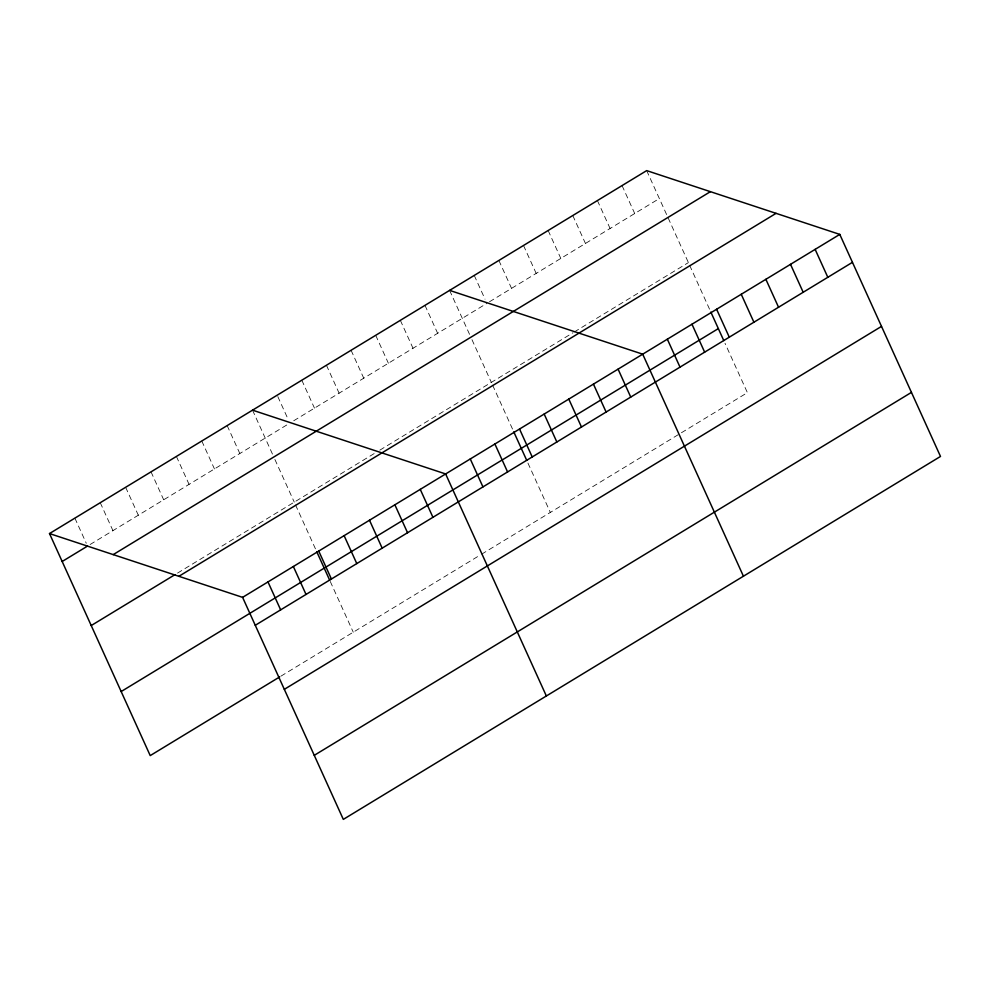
<?xml version="1.0" encoding="UTF-8"?>
<svg xmlns="http://www.w3.org/2000/svg" width="990" height="990" viewBox="0 0 990 990"><rect width="100%" height="100%" fill="white"/><g stroke="black" fill="none" stroke-linecap="round" stroke-linejoin="round"><path stroke-width="0.74" stroke-dasharray="4.95 3.71" d="M90.09 544.525L289.847 423.114M293.733 420.75L486.919 303.348M489.506 301.764L659.352 198.544M177.519 573.099L374.653 453.284M379.838 450.141L573.024 332.727M574.311 331.935L688.409 262.597M280.925 676.158L480.323 554.969M481.623 554.19L747.401 392.646L725.002 343.27M646.68 170.614L710.238 310.724M622.054 185.588L634.714 213.518M597.416 200.562L610.087 228.48M572.777 215.523L585.449 243.453M548.151 230.497L560.81 258.427M523.512 245.471L536.184 273.401M498.873 260.444L511.545 288.375M474.247 275.418L485.013 299.153M449.608 290.392L470.151 335.66M471.97 339.669L491.337 382.375M492.587 385.122L513.167 430.489M527.93 463.048L550.329 512.424M424.982 305.353L437.642 333.284M400.344 320.327L413.016 348.257M375.705 335.301L388.377 363.231M351.079 350.274L363.751 378.205M326.44 365.248L339.112 393.179M301.814 380.222L314.474 408.14M277.806 396.582L287.942 418.931M252.537 410.157L273.079 455.437M274.898 459.447L294.265 502.14M295.515 504.9L316.095 550.267M330.264 581.489L353.257 632.202M227.156 425.589L239.828 453.519M201.787 441.008L214.446 468.938M176.406 456.44L189.065 484.37M151.025 471.859L163.684 499.789M125.643 487.29L138.315 515.221M100.262 502.71L112.934 530.64M74.881 518.141L86.279 543.275"/><path stroke-width="1.49" d="M49.5 533.561L646.68 170.614L839.78 234.395L940.5 456.44L343.32 819.386L242.6 597.354L49.5 533.561L150.22 755.605L279.663 676.925M62.172 561.491L87.553 546.072M113.219 554.61L710.399 191.664M91.228 625.544L174.983 574.646M178.881 576.304L776.061 213.345M242.6 597.354L839.78 234.395M121.164 691.54L718.344 328.593M255.272 625.284L852.452 262.325M284.328 689.337L881.508 326.391M314.263 755.333L911.443 392.387M449.608 290.392L642.708 354.173L743.428 576.205M252.537 410.157L445.636 473.95L546.356 695.982M815.141 249.369L827.813 277.299M790.515 264.342L803.187 292.273M765.876 279.316L778.548 307.247M741.25 294.29L753.91 322.22M716.612 309.264L729.284 337.182M710.857 312.098L723.789 340.61M691.973 324.225L704.645 352.155M667.347 339.199L680.006 367.129M618.082 369.146L630.741 397.077M593.443 384.12L606.115 412.05M568.804 399.094L581.476 427.012M544.178 414.055L556.838 441.986M519.54 429.029L532.212 456.959M513.785 431.875L526.73 460.375M494.901 444.003L507.573 471.933M470.275 458.976L482.947 486.907M420.255 489.369L432.927 517.3M394.874 504.801L407.546 532.731M369.493 520.22L382.165 548.151M344.124 535.652L356.784 563.582M318.743 551.071L331.403 579.001M316.726 551.64L329.658 580.152M293.362 566.503L306.021 594.433M267.981 581.922L280.653 609.852"/></g></svg>
